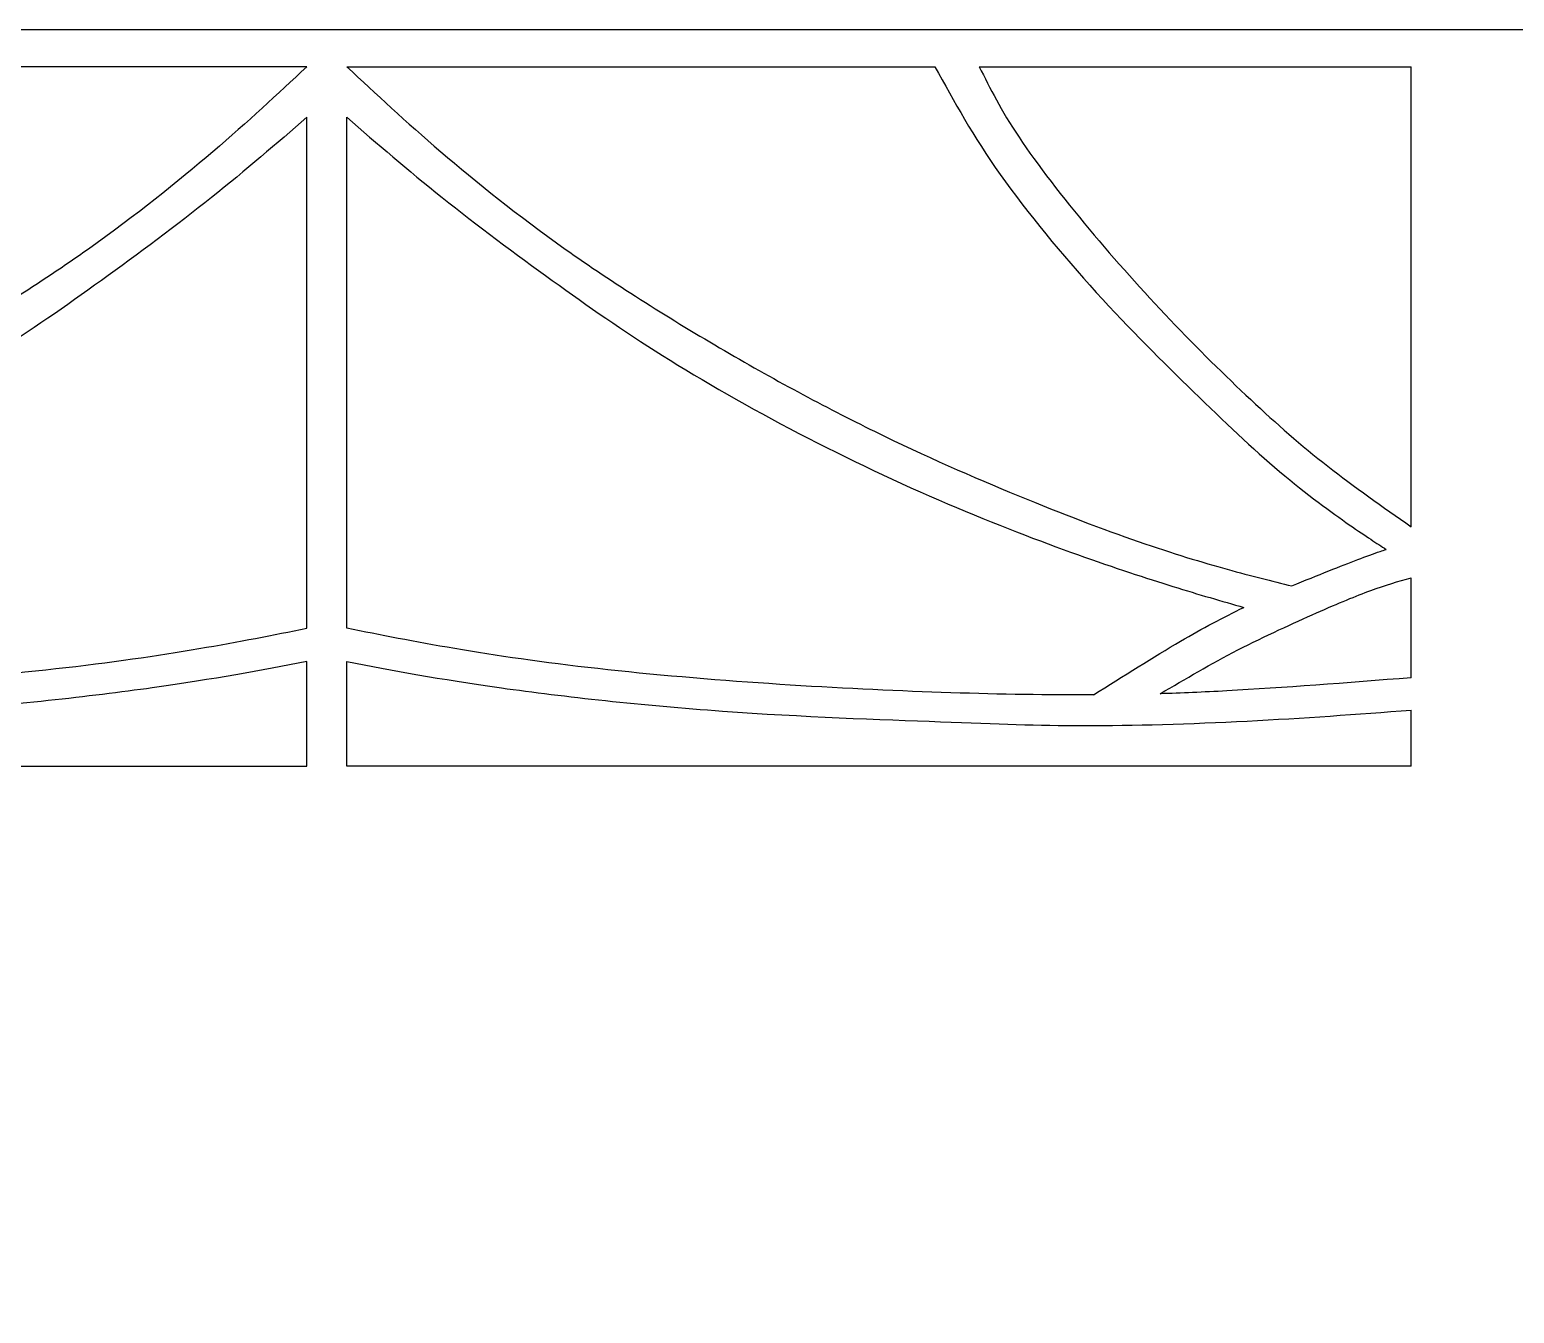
# Model space of a CAD drawing. Extents: x 0 to 80.9, y -7.4 to 60.
# Drawn here: x 53.12 to 62.23, y 28.44 to 36.31 of the extents above; entities that cross this region are included whole.
import ezdxf

# ---------------------------------------------------------------- set-up
doc = ezdxf.new("R2010")
doc.units = 0
doc.header["$MEASUREMENT"] = 0
doc.layers.add('LAYER_1', color=7, linetype='CONTINUOUS')

msp = doc.modelspace()

# ---------------------------------------------------------------- linework, layer by layer
at = {"layer": 'LAYER_1'}
msp.add_lwpolyline([(43.5559, 0), (80.9239, 0), (80.9239, 36.314), (43.5559, 36.314), (43.5559, 0)], close=True, dxfattribs=at)
for points, knots in [([(54.816, 36.0866), (54.6362, 35.9192), (54.4564, 35.7518), (54.2394, 35.5658), (54.2394, 35.5658), (54.0225, 35.3798), (53.7683, 35.1753), (53.4759, 34.9686), (53.4759, 34.9686), (53.1835, 34.762), (52.8529, 34.5533), (52.5285, 34.3632), (52.5285, 34.3632), (52.2041, 34.1731), (51.8858, 34.0016), (51.5779, 33.8507), (51.5779, 33.8507), (51.2701, 33.6999), (50.9725, 33.5697), (50.6987, 33.4571), (50.6987, 33.4571), (50.4249, 33.3445), (50.1749, 33.2494), (49.96, 33.175), (49.96, 33.175), (49.7451, 33.1006), (49.5653, 33.0469), (49.414, 33.0049), (49.414, 33.0049), (49.2627, 32.9629), (49.1399, 32.9325), (49.0172, 32.9021)], [0, 0, 0, 0, 0.111111, 0.111111, 0.111111, 0.111111, 0.222222, 0.222222, 0.222222, 0.222222, 0.333333, 0.333333, 0.333333, 0.333333, 0.444444, 0.444444, 0.444444, 0.444444, 0.555556, 0.555556, 0.555556, 0.555556, 0.666667, 0.666667, 0.666667, 0.666667, 0.777778, 0.777778, 0.777778, 0.777778, 1, 1, 1, 1]), ([(55.0618, 36.0866), (55.2416, 35.9192), (55.4214, 35.7518), (55.6383, 35.5658), (55.6383, 35.5658), (55.8553, 35.3798), (56.1095, 35.1753), (56.4019, 34.9686), (56.4019, 34.9686), (56.6943, 34.762), (57.0249, 34.5533), (57.3493, 34.3632), (57.3493, 34.3632), (57.6737, 34.1731), (57.9919, 34.0016), (58.2998, 33.8507), (58.2998, 33.8507), (58.6077, 33.6999), (58.9053, 33.5697), (59.1791, 33.4571), (59.1791, 33.4571), (59.4528, 33.3445), (59.7029, 33.2494), (59.9178, 33.175), (59.9178, 33.175), (60.1327, 33.1006), (60.3125, 33.0469), (60.4637, 33.0049), (60.4637, 33.0049), (60.615, 32.9629), (60.7378, 32.9325), (60.8606, 32.9021)], [0, 0, 0, 0, 0.111111, 0.111111, 0.111111, 0.111111, 0.222222, 0.222222, 0.222222, 0.222222, 0.333333, 0.333333, 0.333333, 0.333333, 0.444444, 0.444444, 0.444444, 0.444444, 0.555556, 0.555556, 0.555556, 0.555556, 0.666667, 0.666667, 0.666667, 0.666667, 0.777778, 0.777778, 0.777778, 0.777778, 1, 1, 1, 1]), ([(58.6697, 36.0866), (58.7875, 35.8737), (58.9053, 35.6609), (59.0716, 35.4253), (59.0716, 35.4253), (59.238, 35.1897), (59.4529, 34.9314), (59.6605, 34.7031), (59.6605, 34.7031), (59.8682, 34.4748), (60.0686, 34.2764), (60.2567, 34.0935), (60.2567, 34.0935), (60.4447, 33.9107), (60.6204, 33.7433), (60.7857, 33.6038), (60.7857, 33.6038), (60.951, 33.4643), (61.106, 33.3527), (61.2132, 33.2778), (61.2132, 33.2778), (61.3204, 33.2029), (61.38, 33.1647), (61.4395, 33.1265)], [0, 0, 0, 0, 0.142857, 0.142857, 0.142857, 0.142857, 0.285714, 0.285714, 0.285714, 0.285714, 0.428571, 0.428571, 0.428571, 0.428571, 0.571429, 0.571429, 0.571429, 0.571429, 0.714286, 0.714286, 0.714286, 0.714286, 1, 1, 1, 1]), ([(58.9425, 36.0866), (59.0086, 35.9543), (59.0747, 35.8221), (59.1863, 35.6547), (59.1863, 35.6547), (59.2979, 35.4873), (59.4549, 35.2848), (59.6172, 35.0906), (59.6172, 35.0906), (59.7793, 34.8963), (59.9468, 34.7103), (60.1141, 34.5347), (60.1141, 34.5347), (60.2815, 34.3591), (60.4489, 34.1937), (60.608, 34.045), (60.608, 34.045), (60.7671, 33.8962), (60.9179, 33.7639), (61.0806, 33.6369), (61.0806, 33.6369), (61.2434, 33.5098), (61.418, 33.3878), (61.5925, 33.2659)], [0, 0, 0, 0, 0.142857, 0.142857, 0.142857, 0.142857, 0.285714, 0.285714, 0.285714, 0.285714, 0.428571, 0.428571, 0.428571, 0.428571, 0.571429, 0.571429, 0.571429, 0.571429, 0.714286, 0.714286, 0.714286, 0.714286, 1, 1, 1, 1]), ([(54.816, 35.7766), (54.63, 35.6154), (54.444, 35.4542), (54.2312, 35.2848), (54.2312, 35.2848), (54.0183, 35.1153), (53.7786, 34.9376), (53.5555, 34.7765), (53.5555, 34.7765), (53.3323, 34.6153), (53.1257, 34.4706), (52.8787, 34.3157), (52.8787, 34.3157), (52.6318, 34.1607), (52.3446, 33.9954), (52.0429, 33.8383), (52.0429, 33.8383), (51.7412, 33.6813), (51.425, 33.5325), (51.1306, 33.4065), (51.1306, 33.4065), (50.8361, 33.2804), (50.5633, 33.1771), (50.3319, 33.0944), (50.3319, 33.0944), (50.1005, 33.0118), (49.9104, 32.9498), (49.7473, 32.8993), (49.7473, 32.8993), (49.5842, 32.8487), (49.448, 32.8096), (49.3119, 32.7705)], [0, 0, 0, 0, 0.111111, 0.111111, 0.111111, 0.111111, 0.222222, 0.222222, 0.222222, 0.222222, 0.333333, 0.333333, 0.333333, 0.333333, 0.444444, 0.444444, 0.444444, 0.444444, 0.555556, 0.555556, 0.555556, 0.555556, 0.666667, 0.666667, 0.666667, 0.666667, 0.777778, 0.777778, 0.777778, 0.777778, 1, 1, 1, 1]), ([(55.0618, 35.7766), (55.2478, 35.6154), (55.4338, 35.4542), (55.6466, 35.2848), (55.6466, 35.2848), (55.8594, 35.1153), (56.0992, 34.9376), (56.3223, 34.7765), (56.3223, 34.7765), (56.5455, 34.6153), (56.7521, 34.4706), (56.999, 34.3157), (56.999, 34.3157), (57.246, 34.1607), (57.5332, 33.9954), (57.8349, 33.8383), (57.8349, 33.8383), (58.1366, 33.6813), (58.4528, 33.5325), (58.7472, 33.4065), (58.7472, 33.4065), (59.0417, 33.2804), (59.3144, 33.1771), (59.5458, 33.0944), (59.5458, 33.0944), (59.7773, 33.0118), (59.9674, 32.9498), (60.1305, 32.8993), (60.1305, 32.8993), (60.2936, 32.8487), (60.4298, 32.8096), (60.5659, 32.7705)], [0, 0, 0, 0, 0.111111, 0.111111, 0.111111, 0.111111, 0.222222, 0.222222, 0.222222, 0.222222, 0.333333, 0.333333, 0.333333, 0.333333, 0.444444, 0.444444, 0.444444, 0.444444, 0.555556, 0.555556, 0.555556, 0.555556, 0.666667, 0.666667, 0.666667, 0.666667, 0.777778, 0.777778, 0.777778, 0.777778, 1, 1, 1, 1]), ([(60.8606, 32.9021), (60.9406, 32.9358), (61.0182, 32.9672), (61.0873, 32.9948), (61.0873, 32.9948), (61.2206, 33.048), (61.3229, 33.0873), (61.4019, 33.1141), (61.4019, 33.1141), (61.4151, 33.1186), (61.4276, 33.1227), (61.4395, 33.1265)], [0, 0, 0, 0, 0.25, 0.25, 0.25, 0.25, 0.5, 0.5, 0.5, 0.5, 1, 1, 1, 1]), ([(60.0523, 32.2412), (60.2082, 32.3327), (60.3642, 32.4243), (60.53, 32.5099), (60.53, 32.5099), (60.6958, 32.5954), (60.8714, 32.675), (61.0109, 32.7365), (61.0109, 32.7365), (61.1503, 32.798), (61.2537, 32.8414), (61.3446, 32.8744), (61.3446, 32.8744), (61.4355, 32.9075), (61.514, 32.9302), (61.5925, 32.953)], [0, 0, 0, 0, 0.2, 0.2, 0.2, 0.2, 0.4, 0.4, 0.4, 0.4, 0.6, 0.6, 0.6, 0.6, 1, 1, 1, 1]), ([(59.643, 32.2341), (59.8279, 32.3508), (60.0128, 32.4674), (60.1766, 32.563), (60.1766, 32.563), (60.315, 32.6437), (60.4384, 32.7094), (60.5659, 32.7705)], [0, 0, 0, 0, 0.333333, 0.333333, 0.333333, 0.333333, 1, 1, 1, 1]), ([(50.2348, 32.2341), (50.2676, 32.2339), (50.3002, 32.2338), (50.333, 32.2338), (50.333, 32.2338), (50.6223, 32.2338), (50.9137, 32.24), (51.2267, 32.2514), (51.2267, 32.2514), (51.5398, 32.2627), (51.8745, 32.2793), (52.2258, 32.3031), (52.2258, 32.3031), (52.5771, 32.3268), (52.9449, 32.3578), (53.2765, 32.395), (53.2765, 32.395), (53.6082, 32.4322), (53.9037, 32.4756), (54.1542, 32.518), (54.1542, 32.518), (54.4048, 32.5603), (54.6104, 32.6017), (54.816, 32.643)], [0, 0, 0, 0, 0.142857, 0.142857, 0.142857, 0.142857, 0.285714, 0.285714, 0.285714, 0.285714, 0.428571, 0.428571, 0.428571, 0.428571, 0.571429, 0.571429, 0.571429, 0.571429, 0.714286, 0.714286, 0.714286, 0.714286, 1, 1, 1, 1]), ([(59.643, 32.2341), (59.6102, 32.2339), (59.5775, 32.2338), (59.5448, 32.2338), (59.5448, 32.2338), (59.2555, 32.2338), (58.9641, 32.24), (58.6511, 32.2514), (58.6511, 32.2514), (58.338, 32.2627), (58.0033, 32.2793), (57.652, 32.3031), (57.652, 32.3031), (57.3007, 32.3268), (56.9329, 32.3578), (56.6012, 32.395), (56.6012, 32.395), (56.2696, 32.4322), (55.9741, 32.4756), (55.7236, 32.518), (55.7236, 32.518), (55.473, 32.5603), (55.2674, 32.6017), (55.0618, 32.643)], [0, 0, 0, 0, 0.142857, 0.142857, 0.142857, 0.142857, 0.285714, 0.285714, 0.285714, 0.285714, 0.428571, 0.428571, 0.428571, 0.428571, 0.571429, 0.571429, 0.571429, 0.571429, 0.714286, 0.714286, 0.714286, 0.714286, 1, 1, 1, 1]), ([(48.2853, 31.7968), (48.2853, 31.7968), (54.816, 31.7968), (54.816, 31.7968), (54.816, 31.7968), (54.816, 31.7968), (54.816, 32.4384), (54.816, 32.4384)], [0, 0, 0, 0, 0.333333, 0.333333, 0.333333, 0.333333, 1, 1, 1, 1]), ([(54.816, 32.4384), (54.5339, 32.3847), (54.2518, 32.331), (53.8681, 32.2772), (53.8681, 32.2772), (53.4842, 32.2235), (52.9986, 32.1698), (52.5109, 32.1347), (52.5109, 32.1347), (52.0233, 32.0995), (51.5336, 32.083), (51.174, 32.0696), (51.174, 32.0696), (50.8145, 32.0561), (50.5851, 32.0458), (50.2906, 32.0458), (50.2906, 32.0458), (49.9962, 32.0458), (49.6366, 32.0561), (49.2916, 32.0737), (49.2916, 32.0737), (48.9465, 32.0913), (48.6159, 32.1161), (48.2853, 32.1409)], [0, 0, 0, 0, 0.142857, 0.142857, 0.142857, 0.142857, 0.285714, 0.285714, 0.285714, 0.285714, 0.428571, 0.428571, 0.428571, 0.428571, 0.571429, 0.571429, 0.571429, 0.571429, 0.714286, 0.714286, 0.714286, 0.714286, 1, 1, 1, 1]), ([(61.5925, 31.7968), (61.5925, 31.7968), (55.0618, 31.7968), (55.0618, 31.7968), (55.0618, 31.7968), (55.0618, 31.7968), (55.0618, 32.4384), (55.0618, 32.4384)], [0, 0, 0, 0, 0.333333, 0.333333, 0.333333, 0.333333, 1, 1, 1, 1]), ([(55.0618, 32.4384), (55.3438, 32.3847), (55.6259, 32.331), (56.0097, 32.2772), (56.0097, 32.2772), (56.3936, 32.2235), (56.8792, 32.1698), (57.3668, 32.1347), (57.3668, 32.1347), (57.8545, 32.0995), (58.3442, 32.083), (58.7037, 32.0696), (58.7037, 32.0696), (59.0633, 32.0561), (59.2927, 32.0458), (59.5871, 32.0458), (59.5871, 32.0458), (59.8816, 32.0458), (60.2411, 32.0561), (60.5862, 32.0737), (60.5862, 32.0737), (60.9313, 32.0913), (61.2619, 32.1161), (61.5925, 32.1409)], [0, 0, 0, 0, 0.142857, 0.142857, 0.142857, 0.142857, 0.285714, 0.285714, 0.285714, 0.285714, 0.428571, 0.428571, 0.428571, 0.428571, 0.571429, 0.571429, 0.571429, 0.571429, 0.714286, 0.714286, 0.714286, 0.714286, 1, 1, 1, 1]), ([(61.5925, 32.3392), (61.1979, 32.3082), (60.8032, 32.2772), (60.4623, 32.2587), (60.4623, 32.2587), (60.3173, 32.2508), (60.1821, 32.245), (60.0523, 32.2412)], [0, 0, 0, 0, 0.333333, 0.333333, 0.333333, 0.333333, 1, 1, 1, 1])]:
    msp.add_open_spline(points, degree=3, knots=knots, dxfattribs=at)
for points in [[(54.816, 36.0866), (54.816, 36.0866), (51.2081, 36.0866), (51.2081, 36.0866)], [(55.0618, 36.0866), (55.0618, 36.0866), (58.6697, 36.0866), (58.6697, 36.0866)], [(58.9425, 36.0866), (58.9425, 36.0866), (61.5925, 36.0866), (61.5925, 36.0866)], [(61.5925, 33.2659), (61.5925, 33.2659), (61.5925, 36.0866), (61.5925, 36.0866)], [(54.816, 32.643), (54.816, 32.643), (54.816, 35.7766), (54.816, 35.7766)], [(55.0618, 32.643), (55.0618, 32.643), (55.0618, 35.7766), (55.0618, 35.7766)], [(61.5925, 32.3392), (61.5925, 32.3392), (61.5925, 32.953), (61.5925, 32.953)], [(61.5925, 31.7968), (61.5925, 31.7968), (61.5925, 32.1409), (61.5925, 32.1409)]]:
    msp.add_open_spline(points, degree=3, dxfattribs=at)

doc.saveas('drawing.dxf')
